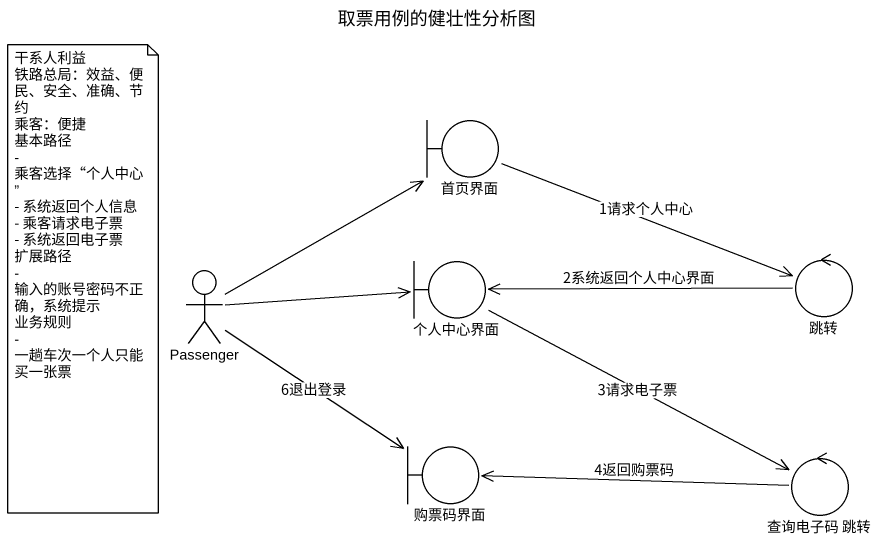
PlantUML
@startuml
title 取票用例的健壮性分析图
boundary 首页界面
actor Passenger
boundary 个人中心界面
control 跳转
boundary 购票码界面
control "查询电子码 跳转" as 查询电子码_跳转
首页界面 -right-> 跳转 : 1请求个人中心
Passenger -up-> 首页界面
Passenger -right-> 个人中心界面
Passenger --> 购票码界面 : 6退出登录
个人中心界面 -right-> 查询电子码_跳转 : 3请求电子票
跳转 -left-> 个人中心界面 : 2系统返回个人中心界面
查询电子码_跳转 -left-> 购票码界面 : 4返回购票码
note as N1
  干系人利益
  铁路总局：效益、便民、安全、准确、节约
  乘客：便捷
  基本路径
  - 乘客选择“个人中心”
  - 系统返回个人信息
  - 乘客请求电子票
  - 系统返回电子票
  扩展路径
  - 输入的账号密码不正确，系统提示
  业务规则
  - 一趟车次一个人只能买一张票
end note
@enduml
